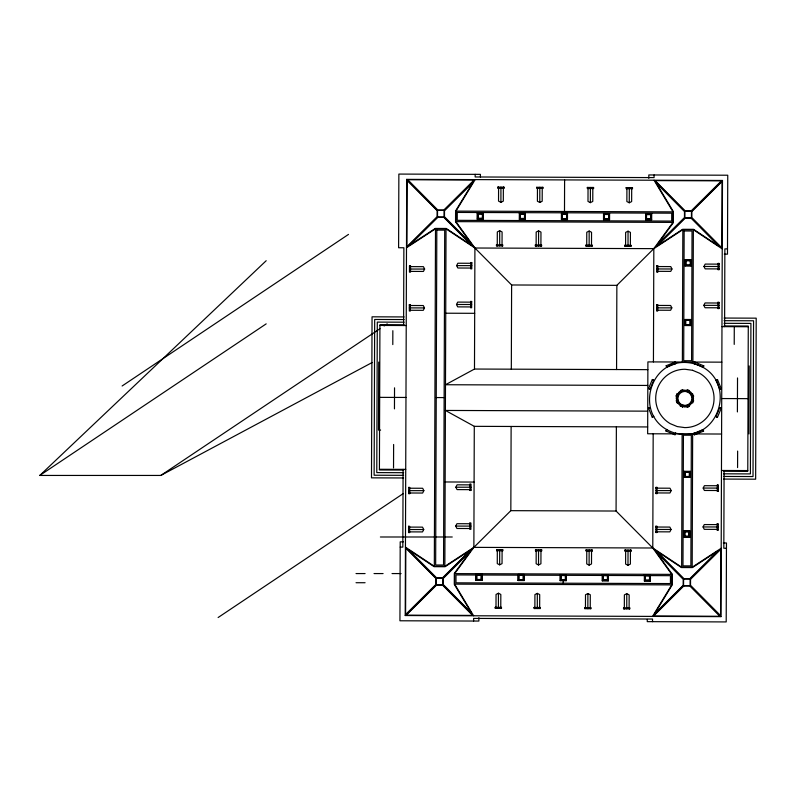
<?xml version="1.0" encoding="UTF-8"?>
<svg xmlns="http://www.w3.org/2000/svg" width="796" height="796" viewBox="0 0 796 796"><rect width="100%" height="100%" fill="white"/><g stroke="black" fill="none" stroke-linecap="round" stroke-linejoin="round"><path stroke-width="1.19" d="M378.737 362.08L378.498 430.069L380.607 430.079M392.796 344.588L392.846 330.698M393.532 467.879L393.622 444.476M394.458 408.875L394.537 387.831M403.094 469.361L402.826 547.121L400.189 547.111M403.602 325.524L403.87 247.765L398.607 247.745L398.866 174.075L480.426 174.364L480.416 176.991M405.214 615.537L406.736 179.369L722.479 180.463L720.957 616.641L405.214 615.537L436.238 584.742L442.825 584.762L473.63 615.776L454.655 584.145L454.695 573.617L473.869 547.369L474.287 426.338L445.402 410.447L647.735 411.154M720.957 616.641L690.152 585.627L690.172 579.04L721.196 548.235L692.182 567.21L681.655 567.17L652.78 547.996L473.869 547.369L444.855 566.344L434.327 566.304L435.512 228.8L446.029 228.84L474.913 248.014L653.824 248.641L682.839 229.666L693.356 229.706L722.241 248.879L691.435 217.865L684.839 217.835L616.86 285.346L511.619 284.978L444.108 217L437.511 216.98L406.497 247.775L435.512 228.8M436.238 584.742L436.258 578.155L405.453 547.131L434.327 566.304M437.511 216.98L437.541 210.383L406.736 179.369M442.825 584.762L442.845 578.175L510.833 510.664L616.074 511.032L683.585 579.01L683.565 585.597L652.541 616.403L671.725 584.901L671.764 574.374L652.78 547.996L653.178 433.79M444.108 217L444.128 210.403L475.152 179.607L455.969 211.109L455.929 221.636L474.913 248.014L474.486 369.046L445.491 384.737L647.825 385.443M444.855 566.344L446.029 228.84M473.61 621.039L473.62 618.412L652.531 619.039L652.521 621.666M475.162 174.344L475.162 176.971L654.073 177.598L654.083 174.971M475.958 580.383L475.978 574.324L482.028 574.344L482.008 580.403L475.958 580.383L476.854 579.488L481.112 579.498L481.132 575.239L476.874 575.229L475.978 574.324M477.212 219.189L477.242 213.129L483.291 213.159L483.272 219.208L477.212 219.189L478.117 218.293L482.376 218.303L483.272 219.208M477.899 213.806L477.889 218.522L482.605 218.542M476.854 579.488L476.874 575.229M478.117 218.293L478.137 214.034L477.242 213.129M478.884 617.676L478.874 621.059L399.94 620.78L400.209 541.847L403.373 541.857M482.376 218.303L482.396 214.054L483.291 213.159M495.629 608.393L495.629 607.338M496.893 245.884L496.893 244.84M495.998 608.393L496.047 594.433L498.435 593.239L500.823 594.453L500.774 608.413M497.261 245.894L497.311 231.934L499.699 230.74L502.087 231.944L502.037 245.904M496.943 550.703L496.953 549.658M498.206 188.204L498.216 187.15M497.321 549.658L497.271 563.618L499.649 564.822L502.047 563.628L502.097 549.668M498.585 187.15L498.535 201.109L500.913 202.323L503.311 201.129L503.361 187.169M498.425 608.403L498.435 593.239M499.689 245.894L499.699 230.74M499.659 550.713L499.669 549.658M500.933 187.159L500.913 202.323M499.649 564.822L499.699 550.713M501.142 608.413L501.142 607.358M502.405 245.904L502.405 244.86M502.455 550.723L502.465 549.668M503.719 188.224L503.729 187.169M510.833 510.664L511.122 426.467M511.321 369.175L511.619 284.978M518.057 580.523L518.077 574.473L524.126 574.493L524.106 580.553L518.057 580.523L518.952 579.627L523.211 579.647L524.106 580.553M519.31 219.338L519.34 213.278L525.39 213.298L525.37 219.358L519.31 219.338L520.375 218.283M519.997 213.945L519.987 218.671L524.703 218.691M518.952 579.627L518.972 575.379L518.077 574.473M523.211 579.647L523.231 575.389L524.126 574.493M524.484 214.194L524.474 218.452L520.216 218.442L520.236 214.184L524.484 214.194L525.39 213.298M523.45 579.876L523.46 575.16M534.504 608.532L534.514 607.477M535.768 246.024L535.778 244.969M534.872 608.532L534.922 594.572L537.32 593.378L539.698 594.582L539.658 607.497M536.136 246.024L536.186 232.064L538.584 230.87L540.962 232.084L540.912 246.044M535.827 550.842L535.827 549.787M536.196 549.787L536.146 563.747L538.534 564.961L540.922 563.767L540.972 549.807M537.459 188.344L537.409 201.249L539.797 202.463L542.185 201.269L542.235 188.353M537.32 593.378L537.3 608.542M538.584 230.87L538.564 246.034M538.534 564.961L538.544 549.797M539.797 202.463L539.807 187.299M541.28 246.044L541.29 244.989M541.34 550.862L541.34 549.807M542.603 188.353L542.603 187.309M560.155 580.672L560.175 574.622L566.225 574.642L566.205 580.692L560.155 580.672L561.21 579.627M561.409 219.487L561.439 213.428L567.488 213.447L567.468 219.507L561.409 219.487L562.473 218.432M562.095 214.094L562.085 218.82L566.802 218.83M560.175 574.622L561.071 575.518L561.051 579.777L565.309 579.796L565.329 575.538L566.225 574.642M563.2 583.209L563.21 579.816M564.493 211.487L564.603 179.916M566.583 214.343L566.573 218.601L562.314 218.592L562.334 214.333L566.583 214.343L567.488 213.447M586.353 246.203L586.353 245.148M585.458 607.656L585.508 594.741L587.896 593.547L590.284 594.761L590.234 607.666M586.722 246.203L586.771 232.243L589.159 231.049L591.547 232.263L591.498 246.223M586.403 551.021L586.403 549.966M587.667 188.513L587.677 187.458M586.781 549.966L586.732 563.926L589.11 565.14L591.508 563.946L591.547 549.986M588.045 187.468L587.995 201.428L590.373 202.632L592.771 201.438L592.821 187.478M587.846 607.666L587.896 593.547M589.159 231.049L589.149 246.213M587.886 608.711L587.886 607.666M589.11 565.14L589.13 549.976M590.373 202.632L590.393 187.468M590.602 608.721L590.602 607.666M591.866 246.223L591.866 245.168M591.916 551.041L591.916 549.986M593.179 188.533L593.189 187.478M602.254 580.821L602.273 574.762L608.323 574.792L608.303 580.841L602.254 580.821L603.308 579.777M603.507 219.626L603.537 213.577L609.587 213.597L609.567 219.646L603.507 219.626L604.572 218.582M602.94 575.438L602.92 580.155L607.647 580.175M604.184 218.97L604.194 214.243L608.92 214.263L608.9 218.98M602.273 574.762L603.169 575.667L603.149 579.926L607.408 579.936L607.428 575.687L608.323 574.792M616.074 511.032L616.373 426.835M616.572 369.543L616.86 285.346M623.965 608.841L623.965 607.786M625.228 246.332L625.238 245.287M624.333 608.841L624.382 594.881L626.77 593.687L629.158 594.901L629.109 608.86M625.596 246.342L625.646 232.382L628.044 231.188L630.422 232.392L630.372 246.352M625.278 551.15L625.288 550.106M626.552 188.652L626.552 187.597M625.656 550.106L625.606 564.065L627.984 565.269L630.382 564.075L630.432 550.116M626.92 187.597L626.87 201.557L629.258 202.771L631.646 201.577L631.696 187.617M626.76 608.85L626.77 593.687M628.024 246.342L628.044 231.188M628.004 551.16L628.004 550.106M629.268 188.662L629.268 187.607M627.984 565.269L628.034 551.16M629.258 202.771L629.308 188.662M629.477 608.86L629.477 607.806M630.74 246.352L630.75 245.307M630.79 551.17L630.8 550.116M632.064 188.672L632.064 187.617M644.352 580.971L644.372 574.911L650.422 574.931L650.402 580.99L644.352 580.971L645.407 579.916M645.606 219.776L645.626 213.716L651.685 213.746L651.665 219.796L645.606 219.776L646.511 218.88L650.77 218.9L650.78 214.641L646.531 214.621L646.511 218.88M645.019 580.304L645.029 575.578L670.451 575.677L670.421 583.577L455.979 582.831L456.009 574.931L518.863 575.15M647.267 619.397L647.267 621.646L726.201 621.925L726.469 542.991L723.315 542.981M648.81 178.334L648.82 174.951L727.753 175.219L727.484 254.163L724.32 254.143M649.506 580.085L649.526 575.826L645.267 575.816L645.248 580.075L649.506 580.085L650.402 580.99M650.999 219.129L651.019 214.403L646.292 214.393M653.436 361.921L653.824 248.641L672.988 222.392L673.028 211.865L654.063 180.224L684.868 211.248L691.455 211.268L722.479 180.463M677.874 400.04L677.724 400.736M677.884 396.766L677.744 396.06M681.655 567.17L682.122 433.89M682.371 362.021L682.839 229.666M684.839 217.835L684.868 211.248M683.923 537.041L683.943 530.982L690.003 531.002L689.983 537.061L683.923 537.041L684.978 535.987M684.132 477.361L684.152 471.312L690.212 471.332L690.192 477.381L684.132 477.361L685.187 476.316M684.868 325.544L684.888 319.485L690.938 319.504L690.918 325.564L684.868 325.544L685.923 324.499M685.077 265.874L685.097 259.814L691.147 259.834L691.127 265.894L685.077 265.874L685.973 264.978L685.993 260.72L690.251 260.73L690.232 264.988L691.127 265.894M684.6 536.375L684.61 531.648M684.819 471.978L684.799 476.704L689.525 476.714M688.938 535.012L688.948 532.056M689.097 531.897L689.087 536.156L684.829 536.146L684.849 531.887L689.097 531.897L689.744 531.27L684.212 531.25L684.192 536.773L689.724 536.793L689.744 531.27M689.306 472.227L689.296 476.486L685.038 476.466L685.048 472.207L689.306 472.227L690.212 471.332M689.316 536.395L689.336 531.668M690.023 324.659L690.042 320.41L685.784 320.39L685.764 324.649L690.023 324.659L690.918 325.564M691.435 217.865L691.455 211.268M691.873 400.09L692.152 401.642M691.883 396.816L692.023 395.184M692.182 567.21L692.649 433.929M692.898 362.051L693.356 229.706M724.091 470.486L723.823 548.245L726.45 548.255M724.599 326.639L724.867 248.889L727.494 248.899M734.22 344.399L734.28 327.534M737.404 411.93L737.524 377.941M737.574 467.6L737.633 451.073M748.956 433.929L749.195 365.941M686.958 390.776L687.247 389.712L689.426 390.617L682.679 390.1L678.809 392.309L676.56 396.169L676.262 398.398L677.366 402.726L680.54 405.87L684.849 407.045L689.157 405.9L693.595 400.796L692.689 402.975L691.694 402.398C686.132 412.487 670.948 400.756 679.316 392.826C685.386 386.259 696.47 394.975 691.734 402.408M665.944 430.964L666.819 429.462L665.944 430.964L675.008 434.755L675.466 433.074C720.868 444.845 739.404 376.608 694.291 363.782C648.82 352.111 630.452 420.039 675.406 433.213M680.898 405.283L680.331 406.239L682.62 406.746M694.749 362.1L694.291 363.782L694.749 362.1L703.813 365.891L702.938 367.394L703.813 365.891M675.008 434.755L675.466 433.074M682.51 407.144L682.809 406.04M648.551 388.557L650.232 389.015L648.551 388.557L652.342 379.493L653.844 380.369L652.342 379.493M650.093 388.955L653.705 380.309M677.267 396.358L676.162 396.06L677.068 393.881L678.023 394.448M676.162 396.06L677.068 393.881M688.858 391.572L689.426 390.617M689.227 390.945C692.46 392.896 694.162 397.035 693.226 400.696M716.052 416.547L719.664 407.9L721.206 408.298L717.415 417.363L715.912 416.487L717.415 417.363M687.237 391.294L686.51 391.433M682.51 405.562L683.217 405.423M410.537 266.62L423.442 266.67L424.636 269.058L423.422 271.446L410.517 271.396M410.398 305.505L423.303 305.545L424.497 307.933L423.293 310.321L410.378 310.271M470.735 268.053L457.829 268.003L456.635 265.615L457.849 263.227L470.754 263.277M470.605 306.928L457.7 306.878L456.506 304.49L457.71 302.102L470.625 302.152M409.761 488.227L422.666 488.266L423.86 490.654L422.656 493.042L409.741 492.993M409.622 527.101L422.537 527.141L423.731 529.539L422.517 531.917L409.612 531.877M469.968 489.649L457.053 489.6L455.859 487.212L457.073 484.824L469.978 484.873M469.829 528.524L456.924 528.484L455.73 526.086L456.944 523.708L469.849 523.748M656.809 266.551L670.769 266.6L671.963 268.998L670.759 271.376L656.799 271.327M656.68 305.435L670.64 305.485L671.834 307.873L670.62 310.261L656.66 310.211M719.116 268.909L705.157 268.859L703.962 266.471L705.176 264.093L719.136 264.133M718.987 307.793L705.027 307.744L703.833 305.346L705.037 302.968L718.997 303.017M656.043 488.157L670.003 488.207L671.197 490.595L669.983 492.983L656.023 492.933M655.904 527.032L669.864 527.081L671.058 529.469L669.844 531.857L655.884 531.808M718.35 490.515L704.38 490.465L703.186 488.067L704.4 485.689L718.36 485.739M718.211 529.39L704.251 529.34L703.057 526.952L704.271 524.564L718.231 524.614M688.152 405.602L687.296 405.701M681.605 391.254L683.267 391.423M608.532 214.641L609.587 213.597M650.63 214.791L651.685 213.746M690.092 260.879L691.147 259.834M689.883 320.559L690.938 319.504M480.973 575.399L482.028 574.344M649.367 575.986L650.422 574.931M372.22 362.488L160.832 475.441L39.8 475.441L266.192 260.72M122.116 385.99L348.509 234.402M39.8 475.441L266.192 323.863M160.832 475.441L380.02 328.688M384.13 325.932L387.224 323.863M218.124 617.527L403.353 493.51M687.346 391.174L688.202 391.274M652.213 417.134L653.725 416.268L652.213 417.134L648.481 408.04L650.163 407.602L648.481 408.04M677.247 400.438L676.142 400.736L677.396 402.706M692.391 394.129L693.615 396.119L692.51 396.408L693.615 396.119M717.544 379.722L716.032 380.587L717.544 379.722L721.275 388.816L719.594 389.254L721.275 388.816M677.038 402.915L678.003 402.358M691.754 394.488L692.719 393.94M666.172 365.762L667.038 367.264L666.172 365.762L675.267 362.031L675.705 363.712L675.267 362.031M666.978 367.135L675.645 363.573M680.958 391.582L680.391 390.587L682.57 389.692L682.859 390.796M687.187 407.164L689.366 406.268L687.187 407.164L686.908 406.089M694.112 433.283L702.778 429.721L703.584 431.094L694.49 434.825L694.052 433.143L694.49 434.825M380.389 536.992L452.267 536.992M356.031 573.568L365.085 573.568M374.03 573.568L383.085 573.568M392.03 573.568L401.085 573.568M356.031 582.722L365.085 582.722M437.541 210.383L444.128 210.403M455.969 211.109L673.028 211.865M478.137 214.034L482.396 214.054M455.929 221.636L672.988 222.392M685.764 260.481L690.48 260.501M470.754 262.909L471.809 262.909M718.082 263.765L719.136 263.765M685.973 264.978L690.232 264.988M471.799 265.625L456.635 265.615M656.809 266.182L657.864 266.192M719.126 266.491L703.962 266.471M409.482 266.252L410.537 266.252M657.854 268.949L671.963 268.998M656.799 268.978L657.854 268.988M718.062 269.277L719.116 269.277M409.472 269.048L424.636 269.058M656.79 271.695L657.844 271.705M470.625 301.784L471.67 301.784M717.952 302.639L718.997 302.649M656.68 305.067L657.735 305.067M456.506 304.49L471.66 304.5M703.833 305.346L718.987 305.365M409.343 305.127L410.398 305.137M656.67 307.863L671.834 307.873M717.932 308.151L718.987 308.161M410.388 307.893L424.497 307.933M409.333 307.923L410.388 307.923M656.66 310.579L657.715 310.579M445.74 313.216L474.685 313.316M404.119 316.937L372.05 316.818L371.493 477.849L403.562 477.958M724.131 318.052L756.2 318.161L755.643 479.192L723.574 479.073M685.555 320.161L690.271 320.171M404.149 319.564L374.677 319.465L374.13 475.222L403.602 475.331M724.091 320.679L753.563 320.788L753.016 476.545L723.544 476.446M404.169 322.191L377.294 322.101L376.777 472.605L403.652 472.695M724.042 323.315L750.917 323.405L750.389 473.909L723.514 473.809M404.209 324.828L379.921 324.738L379.413 469.978L403.701 470.068M723.992 325.942L748.28 326.032L747.772 471.272L723.484 471.182M379.921 325.445L406.229 325.534M721.962 326.639L748.28 326.728M721.843 362.16L647.904 361.901L647.655 433.77L721.594 434.029M474.486 369.046L647.874 369.652M379.662 397.363L405.98 397.453M436.228 397.562L444.128 397.592M721.713 398.557L748.021 398.647M686.49 405.433L687.187 405.582M474.287 426.338L647.675 426.945M379.413 469.282L405.731 469.371M721.465 470.476L747.772 470.565M445.153 481.968L474.088 482.068M717.315 485.361L718.36 485.371M656.043 487.789L657.088 487.789M455.859 487.212L471.023 487.222M703.186 488.067L718.35 488.087M469.968 490.018L471.013 490.018M656.033 490.585L671.197 490.595M717.295 490.873L718.34 490.883M423.86 490.654L408.696 490.644M656.023 493.301L657.068 493.301M408.686 493.361L409.741 493.361M717.176 524.246L718.231 524.246M455.73 526.086L470.894 526.106M655.904 526.663L656.959 526.673M703.057 526.952L718.221 526.962M655.894 529.459L671.058 529.469M717.156 529.758L718.211 529.758M408.567 529.519L423.731 529.539M655.884 532.176L656.939 532.176M408.557 532.235L409.612 532.245M454.695 573.617L671.764 574.374M523.788 575.17L560.762 575.299M565.687 575.319L602.662 575.448M607.597 575.458L644.571 575.588M518.972 575.379L523.231 575.389M561.071 575.518L565.329 575.538M603.169 575.667L607.428 575.687M436.258 578.155L442.845 578.175M683.585 579.01L690.172 579.04M560.822 580.005L565.548 580.025M454.655 584.145L671.725 584.901M683.565 585.597L690.152 585.627M692.53 400.507L693.595 400.796M721.206 408.298L719.664 407.9M694.351 363.643L702.997 367.255M680.53 405.91L682.61 406.776M645.626 213.716L646.68 214.781M650.621 218.741L651.665 219.796M685.097 259.814L686.142 260.869M603.537 213.577L604.582 214.631M608.522 218.592L609.567 219.646M684.888 319.485L685.933 320.549M561.439 213.428L562.483 214.482M566.424 218.452L567.468 219.507M519.34 213.278L520.385 214.333M524.325 218.303L525.37 219.358M684.152 471.312L685.207 472.366M689.137 476.326L690.192 477.381M683.943 530.982L684.998 532.036M688.938 536.007L689.983 537.061M644.372 574.911L645.417 575.966M607.258 579.787L608.303 580.841M565.16 579.637L566.205 580.692M480.963 579.349L482.008 580.403M689.366 406.268L688.809 405.303M703.584 431.094L702.778 429.721M716.171 380.528L719.733 389.194M691.226 402.119A7.343 7.343 0 0 1 686.759 405.522M686.799 391.343A7.343 7.343 0 0 1 691.983 396.547M688.898 405.443A8.089 8.089 0 0 1 686.948 406.249M677.058 400.497A8.089 8.089 0 0 1 676.789 398.398M680.859 391.403A8.089 8.089 0 0 1 682.809 390.607M686.998 390.617A8.089 8.089 0 0 1 688.948 391.433M405.821 548.155L405.592 614.522L435.86 584.463L435.89 578.423L405.821 548.155M407.104 180.384L406.875 246.76L437.143 216.701L437.163 210.651L407.104 180.384M408.577 526.285L408.557 532.594L409.602 532.604L409.632 526.285L408.577 526.285M408.706 487.401L408.686 493.719L409.741 493.719L409.761 487.411L408.706 487.401M409.353 304.679L409.323 310.997L410.378 310.997L410.398 304.689L409.353 304.679M409.482 265.804L409.462 272.123L410.517 272.123L410.537 265.804L409.482 265.804M436.815 230.124L435.651 565.001L443.551 565.031L444.715 230.144L436.815 230.124M443.213 578.443L443.193 584.493L471.411 612.9L454.287 584.334L454.327 573.389L470.207 551.638L443.213 578.443M444.506 210.681L444.486 216.731L471.282 243.715L455.551 221.855L455.591 210.92L472.914 182.463L444.506 210.681M457.272 212.433L457.242 220.333L671.685 221.079L671.715 213.179L457.272 212.433M469.849 523.032L469.829 529.34L470.884 529.35L470.904 523.032L469.849 523.032M469.988 484.147L469.958 490.465L471.013 490.465L471.033 484.157L469.988 484.147M470.625 301.425L470.605 307.744L471.65 307.744L471.68 301.435L470.625 301.425M470.754 262.551L470.735 268.869L471.789 268.869L471.809 262.551L470.754 262.551M476.237 574.593L476.217 580.115L481.749 580.135L481.769 574.612L476.237 574.593M477.5 213.398L477.481 218.93L483.013 218.95L483.033 213.418L477.5 213.398M476.505 574.851L476.486 579.856L481.49 579.876L481.5 574.871L476.505 574.851M477.759 213.656L477.749 218.661L482.744 218.681L482.764 213.676L477.759 213.656M495.182 607.338L495.182 608.393L501.5 608.413L501.5 607.358L495.182 607.338M496.445 244.84L496.445 245.884L502.764 245.914L502.764 244.86L496.445 244.84M496.595 549.648L496.595 550.703L502.903 550.723L502.913 549.678L496.595 549.648M497.858 187.15L497.858 188.204L504.166 188.224L504.176 187.169L497.858 187.15M518.335 574.732L518.315 580.264L523.848 580.284L523.867 574.752L518.335 574.732M519.599 213.547L519.579 219.069L525.111 219.089L525.131 213.567L519.599 213.547M518.604 575.001L518.584 580.005L523.589 580.015L523.599 575.02L518.604 575.001M519.858 213.806L519.848 218.81L524.843 218.83L524.862 213.826L519.858 213.806M534.066 607.477L534.056 608.522L540.375 608.552L540.375 607.497L534.066 607.477M535.33 244.969L535.32 246.024L541.638 246.044L541.638 244.989L535.33 244.969M535.469 549.787L535.469 550.842L541.787 550.862L541.787 549.807L535.469 549.787M536.733 187.289L536.733 188.334L543.051 188.363L543.051 187.309L536.733 187.289M560.434 574.881L560.414 580.413L565.946 580.433L565.966 574.901L560.434 574.881M561.697 213.686L561.678 219.218L567.21 219.238L567.23 213.706L561.697 213.686M560.702 575.15L560.683 580.155L565.687 580.165L565.697 575.16L560.702 575.15M561.956 213.955L561.936 218.96L566.941 218.98L566.961 213.975L561.956 213.955M584.642 607.647L584.642 608.701L590.95 608.721L590.96 607.676L584.642 607.647M585.906 245.148L585.906 246.203L592.224 246.223L592.224 245.168L585.906 245.148M586.055 549.966L586.045 551.021L592.363 551.041L592.363 549.986L586.055 549.966M587.319 187.458L587.319 188.513L593.627 188.533L593.637 187.478L587.319 187.458M602.532 575.03L602.512 580.563L608.044 580.582L608.064 575.05L602.532 575.03M603.796 213.835L603.776 219.368L609.308 219.388L609.328 213.855L603.796 213.835M602.801 575.289L602.781 580.294L607.786 580.314L607.796 575.309L602.801 575.289M604.055 214.104L604.035 219.109L609.039 219.119L609.059 214.124L604.055 214.104M604.433 214.472L604.413 218.731L608.671 218.751L608.681 214.492L604.433 214.472M623.517 607.786L623.517 608.841L629.835 608.86L629.835 607.806L623.517 607.786M624.79 245.287L624.78 246.332L631.099 246.362L631.099 245.307L624.79 245.287M624.93 550.096L624.93 551.15L631.238 551.17L631.248 550.126L624.93 550.096M626.193 187.597L626.193 188.652L632.512 188.672L632.512 187.617L626.193 187.597M644.631 575.18L644.611 580.702L650.143 580.722L650.163 575.2L644.631 575.18M645.894 213.985L645.874 219.517L651.407 219.537L651.427 214.005L645.894 213.985M644.889 575.438L644.879 580.443L649.884 580.463L649.894 575.458L644.889 575.438M646.153 214.253L646.133 219.248L651.138 219.268L651.158 214.263L646.153 214.253M655.904 526.216L655.884 532.534L656.939 532.534L656.959 526.226L655.904 526.216M656.043 487.341L656.023 493.649L657.068 493.659L657.098 487.341L656.043 487.341M656.68 304.619L656.66 310.928L657.705 310.938L657.735 304.619L656.68 304.619M656.819 265.735L656.79 272.053L657.844 272.053L657.864 265.745L656.819 265.735M672.142 574.155L672.103 585.09L654.78 613.547L683.187 585.329L683.217 579.289L656.411 552.295L672.142 574.155M673.406 211.676L673.366 222.621L657.476 244.372L684.47 217.567L684.49 211.517L656.282 183.1L673.406 211.676M683.426 435.203L682.978 565.866L690.878 565.896L691.336 435.233L683.426 435.203M684.142 230.979L683.694 360.707L691.595 360.737L692.042 231.009L684.142 230.979M684.421 471.57L684.401 477.103L689.933 477.122L689.943 471.59L684.421 471.57M684.47 531.509L684.451 536.514L689.455 536.534L689.475 531.529L684.47 531.509M684.679 471.839L684.659 476.844L689.664 476.854L689.684 471.849L684.679 471.839M685.147 319.753L685.127 325.285L690.659 325.305L690.679 319.773L685.147 319.753M685.356 260.073L685.336 265.605L690.868 265.625L690.888 260.093L685.356 260.073M685.416 320.012L685.396 325.017L690.401 325.037L690.411 320.032L685.416 320.012M685.625 260.342L685.605 265.347L690.61 265.366L690.62 260.362L685.625 260.342M690.54 579.309L690.52 585.349L720.579 615.626L720.818 549.25L690.54 579.309M691.833 211.537L691.814 217.587L721.863 247.855L722.101 181.488L691.833 211.537M717.176 523.887L717.156 530.206L718.211 530.206L718.231 523.887L717.176 523.887M717.315 485.013L717.286 491.321L718.34 491.331L718.36 485.013L717.315 485.013M717.952 302.291L717.932 308.599L718.977 308.609L719.007 302.291L717.952 302.291M718.082 263.406L718.062 269.725L719.116 269.725L719.136 263.416L718.082 263.406M474.127 179.976L443.86 210.035L437.81 210.005L407.751 179.747L474.127 179.976M437.79 217.348L409.89 245.049L435.303 228.432L446.238 228.472L471.53 245.268L443.84 217.368L437.79 217.348M721.455 180.841L691.187 210.89L685.137 210.87L655.078 180.602L721.455 180.841M685.117 218.213L657.217 245.914L682.63 229.298L693.565 229.328L718.858 246.123L691.167 218.233L685.117 218.213M470.466 550.096L442.576 577.797L436.536 577.777L408.836 549.887L434.118 566.682L445.064 566.722L470.466 550.096M436.506 585.11L406.239 615.169L472.605 615.408L442.546 585.13L436.506 585.11M717.793 550.961L689.903 578.662L683.863 578.642L656.163 550.742L681.446 567.548L692.391 567.578L717.793 550.961M683.834 585.975L653.566 616.034L719.932 616.263L689.873 585.995L683.834 585.975M692.53 370.279L684.978 369.254A29.173 29.173 0 0 0 670.202 423.641L677.227 426.576L684.779 427.601A29.173 29.173 0 0 0 699.555 373.215L692.53 370.279M686.709 391.672L684.898 391.423A7.005 7.005 0 0 0 681.356 404.477L684.858 405.433A7.005 7.005 0 0 0 688.401 392.378L686.709 391.672"/></g></svg>
